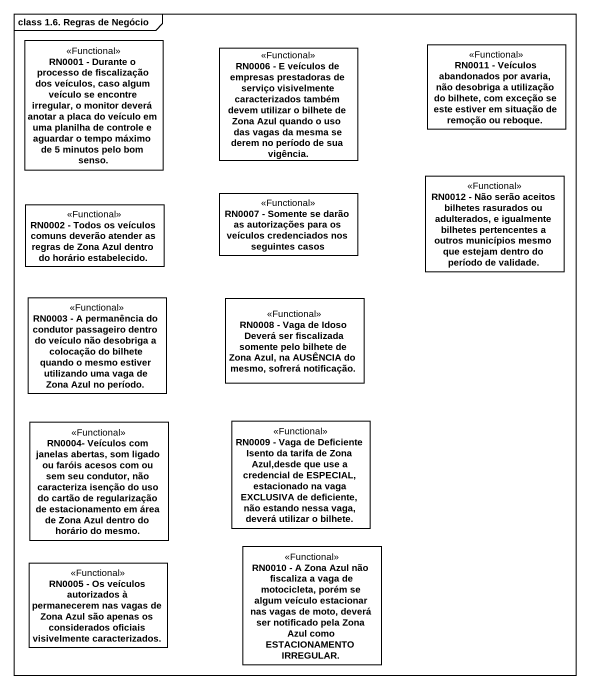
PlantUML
@startuml
mainframe class 1.6. Regras de Negócio
hide circle
hide empty members
class "RN0001 - Durante o processo de fiscalização dos veículos, caso algum veículo se encontre irregular, o monitor deverá anotar a placa do veículo em uma planilha de controle e aguardar o tempo máximo de 5 minutos pelo bom senso." as RN0001_Durante_o_processo <<Functional>>
class "RN0006 - E veículos de empresas prestadoras de serviço visivelmente caracterizados também devem utilizar o bilhete de Zona Azul quando o uso das vagas da mesma se derem no período de sua vigência." as RN0006_E_veículos_de <<Functional>>
class "RN0011 - Veículos abandonados por avaria, não desobriga a utilização do bilhete, com exceção se este estiver em situação de remoção ou reboque." as RN0011_Veículos_abandonados <<Functional>>
class "RN0007 - Somente se darão as autorizações para os veículos credenciados nos seguintes casos" as RN0007_Somente_se_darão_as <<Functional>>
class "RN0012 - Não serão aceitos bilhetes rasurados ou adulterados, e igualmente bilhetes pertencentes a outros municípios mesmo que estejam dentro do período de validade." as RN0012_Não_serão_aceitos <<Functional>>
class "RN0002 - Todos os veículos comuns deverão atender as regras de Zona Azul dentro do horário estabelecido." as RN0002_Todos_os_veículos <<Functional>>
class "RN0003 - A permanência do condutor passageiro dentro do veículo não desobriga a colocação do bilhete quando o mesmo estiver utilizando uma vaga de Zona Azul no período." as RN0003_A_permanência_do <<Functional>>
class "RN0008 - Vaga de Idoso Deverá ser fiscalizada somente pelo bilhete de Zona Azul, na AUSÊNCIA do mesmo, sofrerá notificação." as RN0008_Vaga_de_Idoso_Deverá <<Functional>>
class "RN0004- Veículos com janelas abertas, som ligado ou faróis acesos com ou sem seu condutor, não caracteriza isenção do uso do cartão de regularização de estacionamento em área de Zona Azul dentro do horário do mesmo." as RN0004_Veículos_com_janelas <<Functional>>
class "RN0009 - Vaga de Deficiente Isento da tarifa de Zona Azul,desde que use a credencial de ESPECIAL, estacionado na vaga EXCLUSIVA de deficiente, não estando nessa vaga, deverá utilizar o bilhete." as RN0009_Vaga_de_Deficiente <<Functional>>
class "RN0010 - A Zona Azul não fiscaliza a vaga de motocicleta, porém se algum veículo estacionar nas vagas de moto, deverá ser notificado pela Zona Azul como ESTACIONAMENTO IRREGULAR." as RN0010_A_Zona_Azul_não <<Functional>>
class "RN0005 - Os veículos autorizados à permanecerem nas vagas de Zona Azul são apenas os considerados oficiais visivelmente caracterizados." as RN0005_Os_veículos <<Functional>>
@enduml
